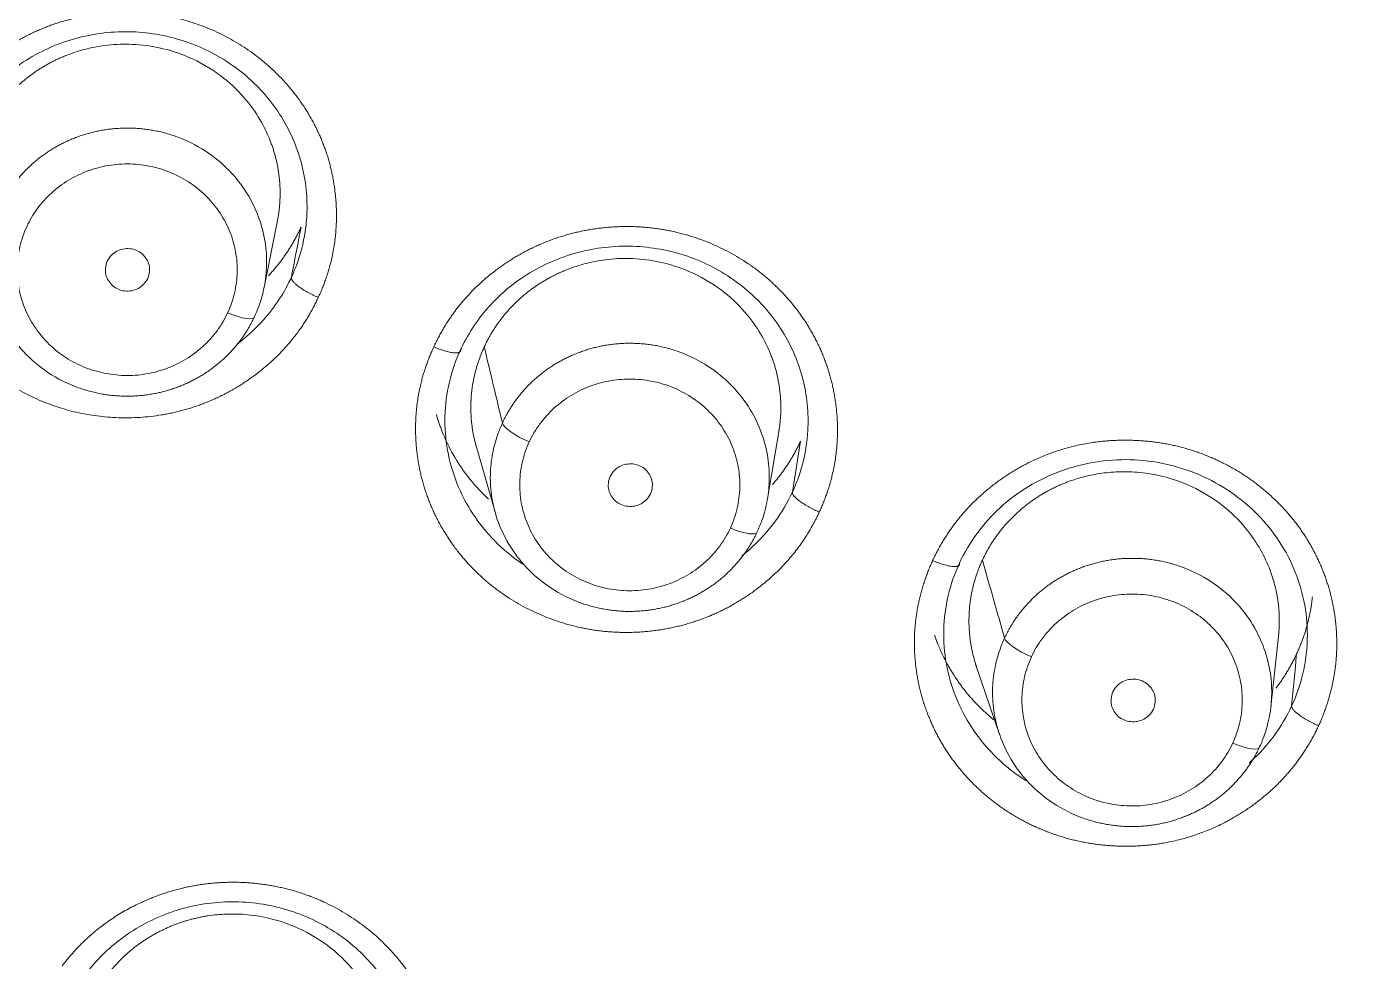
# Model space of a CAD drawing. Extents: x 6534 to 7663, y 0 to 827.
# Drawn here: x 7132.29 to 7145.88, y 513.74 to 523.25 of the extents above; entities that cross this region are included whole.
import ezdxf

# ---------------------------------------------------------------- set-up
doc = ezdxf.new("R2010")
doc.units = 0
doc.header["$LTSCALE"] = 30
doc.header["$MEASUREMENT"] = 0
doc.layers.add('1', color=7, linetype='CONTINUOUS')

msp = doc.modelspace()

# ---------------------------------------------------------------- linework, layer by layer
at = {"layer": '1', "color": 7, "linetype": 'Continuous', "lineweight": 18}
for p, q in [((7134.703, 520.595), (7134.839, 521.276)), ((7139.824, 518.445), (7139.942, 519.147)), ((7136.859, 518.986), (7137.056, 518.3)), ((7144.946, 516.332), (7145.026, 517.079)), ((7141.941, 516.764), (7142.184, 516.05))]:
    msp.add_line(p, q, dxfattribs=at)
for centre, major_axis, ratio, start_param, end_param in [((7103.394, 533.307), (-60.5, 0), 0.961466, 2.420581, 4.712389), ((7103.394, 533.445), (60, 0), 0.961466, 4.72417, 7.853982), ((7103.394, 533.445), (-59.925, 0), 0.961466, 1.570796, 4.712389), ((7134.332, 520.421), (-0.272, 0.126), 0.25113, 1.686644, 3.203626), ((7137.4, 519.108), (0.272, -0.126), 0.251168, 3.337374, 4.828075), ((7139.446, 518.232), (-0.272, 0.126), 0.25112, 1.686729, 3.212328), ((7142.509, 516.921), (0.272, -0.126), 0.25112, 3.355057, 4.827948), ((7144.557, 516.044), (-0.272, 0.126), 0.251071, 1.687075, 3.229745)]:
    msp.add_ellipse(centre, major_axis=major_axis, ratio=ratio, start_param=start_param, end_param=end_param, dxfattribs=at)
at = {"layer": '1', "color": 7, "linetype": 'Continuous', "lineweight": 13}
for centre, major_axis, start_param, end_param in [((7103.394, 533.307), (-59.425, 0), 1.570796, 4.70194), ((7103.394, 533.307), (-57.948, 0), 1.579187, 4.712389), ((7103.394, 533.352), (57.403, 0), 4.721079, 7.853982)]:
    msp.add_ellipse(centre, major_axis=major_axis, ratio=0.961466, start_param=start_param, end_param=end_param, dxfattribs=at)
for points, degree, knots in [([(7131.333, 522.172), (7131.507, 522.548), (7131.968, 522.967), (7132.326, 523.186), (7132.524, 523.259), (7132.921, 523.406), (7133.778, 523.384), (7134.557, 523.05), (7135.145, 522.453), (7135.298, 522.071), (7135.373, 521.883), (7135.408, 521.681), (7135.443, 521.482), (7135.429, 520.871), (7135.254, 520.494)], 2, [0, 0, 0, 0.125, 0.1875, 0.25, 0.25, 0.375, 0.5, 0.625, 0.75, 0.75, 0.8125, 0.8125, 0.875, 1, 1, 1]), ([(7135.254, 520.494), (7135.08, 520.119), (7134.619, 519.699), (7134.261, 519.48), (7134.064, 519.407), (7133.666, 519.26), (7132.809, 519.282), (7132.03, 519.616), (7131.442, 520.213), (7131.29, 520.595), (7131.215, 520.784), (7131.179, 520.985), (7131.144, 521.184), (7131.159, 521.796), (7131.333, 522.172)], 2, [0, 0, 0, 0.125, 0.1875, 0.25, 0.25, 0.375, 0.5, 0.625, 0.75, 0.75, 0.8125, 0.8125, 0.875, 1, 1, 1]), ([(7132.288, 521.214), (7132.318, 521.278), (7132.354, 521.34), (7132.439, 521.455), (7132.487, 521.508), (7132.593, 521.605), (7132.651, 521.649), (7132.775, 521.724), (7132.841, 521.755), (7132.978, 521.806), (7133.048, 521.825), (7133.193, 521.848), (7133.266, 521.854), (7133.413, 521.85), (7133.486, 521.841), (7133.628, 521.81), (7133.698, 521.788), (7133.832, 521.73), (7133.896, 521.695), (7134.016, 521.614), (7134.071, 521.568), (7134.172, 521.466), (7134.217, 521.41), (7134.295, 521.291), (7134.328, 521.228), (7134.381, 521.096), (7134.4, 521.028), (7134.425, 520.889), (7134.431, 520.819), (7134.427, 520.678), (7134.418, 520.608), (7134.385, 520.47), (7134.362, 520.403), (7134.332, 520.339)], 3, [0, 0, 0, 0, 0.0625, 0.0625, 0.125, 0.125, 0.1875, 0.1875, 0.25, 0.25, 0.3125, 0.3125, 0.375, 0.375, 0.4375, 0.4375, 0.5, 0.5, 0.5625, 0.5625, 0.625, 0.625, 0.6875, 0.6875, 0.75, 0.75, 0.8125, 0.8125, 0.875, 0.875, 0.9375, 0.9375, 1, 1, 1, 1]), ([(7134.332, 520.339), (7134.302, 520.274), (7134.266, 520.213), (7134.182, 520.098), (7134.133, 520.044), (7134.027, 519.948), (7133.969, 519.904), (7133.845, 519.829), (7133.779, 519.797), (7133.643, 519.747), (7133.572, 519.728), (7133.427, 519.704), (7133.354, 519.699), (7133.208, 519.703), (7133.135, 519.712), (7132.992, 519.743), (7132.922, 519.765), (7132.788, 519.822), (7132.724, 519.857), (7132.605, 519.938), (7132.549, 519.985), (7132.448, 520.087), (7132.403, 520.143), (7132.325, 520.262), (7132.292, 520.325), (7132.239, 520.457), (7132.22, 520.525), (7132.195, 520.664), (7132.19, 520.734), (7132.194, 520.875), (7132.203, 520.945), (7132.235, 521.082), (7132.258, 521.15), (7132.288, 521.214)], 3, [0, 0, 0, 0, 0.0625, 0.0625, 0.125, 0.125, 0.1875, 0.1875, 0.25, 0.25, 0.3125, 0.3125, 0.375, 0.375, 0.4375, 0.4375, 0.5, 0.5, 0.5625, 0.5625, 0.625, 0.625, 0.6875, 0.6875, 0.75, 0.75, 0.8125, 0.8125, 0.875, 0.875, 0.9375, 0.9375, 1, 1, 1, 1]), ([(7136.429, 519.991), (7136.602, 520.366), (7137.063, 520.785), (7137.421, 521.004), (7137.814, 521.15), (7138.232, 521.22), (7138.443, 521.215), (7138.87, 521.205), (7139.658, 520.867), (7139.953, 520.566), (7140.098, 520.418), (7140.322, 520.074), (7140.471, 519.696), (7140.506, 519.494), (7140.541, 519.294), (7140.525, 518.686), (7140.351, 518.312)], 2, [0, 0, 0, 0.125, 0.1875, 0.25, 0.3125, 0.375, 0.375, 0.5, 0.625, 0.625, 0.6875, 0.75, 0.8125, 0.8125, 0.875, 1, 1, 1]), ([(7135.121, 521.166), (7135.103, 521.048), (7135.062, 520.889), (7134.999, 520.738), (7134.98, 520.698)], 3, [0, 0, 0, 0, 0.732686, 1, 1, 1, 1]), ([(7134.98, 520.698), (7134.977, 520.691), (7134.899, 520.526), (7134.732, 520.279), (7134.515, 520.084), (7134.425, 520.017)], 3, [0, 0, 0, 0, 0.025555, 0.624375, 1, 1, 1, 1]), ([(7140.351, 518.312), (7140.178, 517.937), (7139.717, 517.518), (7139.359, 517.299), (7138.966, 517.153), (7138.548, 517.083), (7138.337, 517.088), (7137.91, 517.098), (7137.122, 517.436), (7136.827, 517.737), (7136.682, 517.885), (7136.458, 518.229), (7136.309, 518.607), (7136.274, 518.81), (7136.239, 519.009), (7136.255, 519.617), (7136.429, 519.991)], 2, [0, 0, 0, 0.125, 0.1875, 0.25, 0.3125, 0.375, 0.375, 0.5, 0.625, 0.625, 0.6875, 0.75, 0.8125, 0.8125, 0.875, 1, 1, 1]), ([(7137.4, 519.026), (7137.43, 519.09), (7137.466, 519.151), (7137.551, 519.266), (7137.599, 519.32), (7137.705, 519.417), (7137.764, 519.46), (7137.888, 519.536), (7137.953, 519.567), (7138.09, 519.618), (7138.161, 519.637), (7138.306, 519.66), (7138.379, 519.666), (7138.526, 519.662), (7138.599, 519.653), (7138.742, 519.622), (7138.811, 519.6), (7138.945, 519.542), (7139.009, 519.507), (7139.129, 519.426), (7139.185, 519.38), (7139.286, 519.277), (7139.331, 519.222), (7139.409, 519.102), (7139.442, 519.039), (7139.494, 518.908), (7139.514, 518.839), (7139.539, 518.7), (7139.544, 518.63), (7139.54, 518.489), (7139.531, 518.419), (7139.499, 518.281), (7139.476, 518.214), (7139.446, 518.15)], 3, [0, 0, 0, 0, 0.0625, 0.0625, 0.125, 0.125, 0.1875, 0.1875, 0.25, 0.25, 0.3125, 0.3125, 0.375, 0.375, 0.4375, 0.4375, 0.5, 0.5, 0.5625, 0.5625, 0.625, 0.625, 0.6875, 0.6875, 0.75, 0.75, 0.8125, 0.8125, 0.875, 0.875, 0.9375, 0.9375, 1, 1, 1, 1]), ([(7139.446, 518.15), (7139.416, 518.085), (7139.38, 518.024), (7139.295, 517.909), (7139.247, 517.855), (7139.141, 517.758), (7139.082, 517.715), (7138.958, 517.64), (7138.893, 517.608), (7138.756, 517.557), (7138.685, 517.539), (7138.54, 517.515), (7138.467, 517.51), (7138.32, 517.513), (7138.247, 517.522), (7138.104, 517.553), (7138.035, 517.576), (7137.901, 517.633), (7137.837, 517.668), (7137.717, 517.749), (7137.661, 517.796), (7137.56, 517.898), (7137.515, 517.954), (7137.437, 518.073), (7137.404, 518.136), (7137.352, 518.268), (7137.332, 518.336), (7137.307, 518.475), (7137.302, 518.545), (7137.306, 518.686), (7137.315, 518.757), (7137.347, 518.894), (7137.37, 518.961), (7137.4, 519.026)], 3, [0, 0, 0, 0, 0.0625, 0.0625, 0.125, 0.125, 0.1875, 0.1875, 0.25, 0.25, 0.3125, 0.3125, 0.375, 0.375, 0.4375, 0.4375, 0.5, 0.5, 0.5625, 0.5625, 0.625, 0.625, 0.6875, 0.6875, 0.75, 0.75, 0.8125, 0.8125, 0.875, 0.875, 0.9375, 0.9375, 1, 1, 1, 1]), ([(7140.222, 519.01), (7140.205, 518.883), (7140.163, 518.715), (7140.096, 518.555), (7140.077, 518.515)], 3, [0, 0, 0, 0, 0.74554, 1, 1, 1, 1]), ([(7141.504, 517.819), (7141.682, 518.198), (7141.983, 518.471), (7142.136, 518.611), (7142.498, 518.833), (7143.089, 519.053), (7143.523, 519.042), (7143.959, 519.031), (7144.351, 518.861), (7144.739, 518.692), (7145.034, 518.391), (7145.326, 518.092), (7145.476, 517.71), (7145.551, 517.521), (7145.62, 517.12), (7145.615, 516.919), (7145.604, 516.523), (7145.431, 516.138)], 2, [0, 0, 0, 0.125, 0.125, 0.1875, 0.25, 0.375, 0.375, 0.5, 0.5, 0.625, 0.625, 0.75, 0.75, 0.8125, 0.875, 0.875, 1, 1, 1]), ([(7137.337, 517.78), (7137.333, 517.783), (7137.328, 517.786), (7137.225, 517.856), (7137.133, 517.933), (7136.967, 518.102), (7136.892, 518.194), (7136.763, 518.391), (7136.709, 518.495), (7136.665, 518.604)], 3, [0, 0, 0, 0, 0.014456, 0.014456, 0.342998, 0.342998, 0.67154, 0.67154, 1, 1, 1, 1]), ([(7140.078, 518.515), (7140.028, 518.409), (7139.968, 518.308), (7139.829, 518.118), (7139.749, 518.03), (7139.63, 517.921), (7139.598, 517.894), (7139.564, 517.867)], 3, [0, 0, 0, 0, 0.423909, 0.423909, 0.847817, 0.847817, 1, 1, 1, 1]), ([(7142.509, 516.839), (7142.539, 516.903), (7142.575, 516.965), (7142.66, 517.08), (7142.708, 517.133), (7142.815, 517.23), (7142.873, 517.274), (7142.997, 517.349), (7143.063, 517.381), (7143.2, 517.431), (7143.271, 517.45), (7143.415, 517.474), (7143.489, 517.479), (7143.636, 517.475), (7143.709, 517.467), (7143.852, 517.435), (7143.922, 517.413), (7144.056, 517.356), (7144.12, 517.321), (7144.24, 517.239), (7144.295, 517.193), (7144.396, 517.091), (7144.442, 517.035), (7144.52, 516.915), (7144.553, 516.852), (7144.606, 516.72), (7144.625, 516.652), (7144.65, 516.513), (7144.655, 516.442), (7144.652, 516.301), (7144.642, 516.231), (7144.61, 516.093), (7144.587, 516.026), (7144.557, 515.962)], 3, [0, 0, 0, 0, 0.0625, 0.0625, 0.125, 0.125, 0.1875, 0.1875, 0.25, 0.25, 0.3125, 0.3125, 0.375, 0.375, 0.4375, 0.4375, 0.5, 0.5, 0.5625, 0.5625, 0.625, 0.625, 0.6875, 0.6875, 0.75, 0.75, 0.8125, 0.8125, 0.875, 0.875, 0.9375, 0.9375, 1, 1, 1, 1]), ([(7144.557, 515.962), (7144.527, 515.897), (7144.491, 515.836), (7144.406, 515.721), (7144.358, 515.667), (7144.251, 515.57), (7144.193, 515.527), (7144.069, 515.451), (7144.003, 515.42), (7143.866, 515.369), (7143.795, 515.35), (7143.651, 515.326), (7143.577, 515.321), (7143.43, 515.325), (7143.357, 515.334), (7143.214, 515.365), (7143.144, 515.387), (7143.01, 515.445), (7142.946, 515.48), (7142.826, 515.561), (7142.771, 515.607), (7142.67, 515.71), (7142.624, 515.766), (7142.546, 515.885), (7142.513, 515.948), (7142.46, 516.08), (7142.441, 516.148), (7142.416, 516.287), (7142.411, 516.358), (7142.414, 516.499), (7142.423, 516.569), (7142.456, 516.707), (7142.479, 516.774), (7142.509, 516.839)], 3, [0, 0, 0, 0, 0.0625, 0.0625, 0.125, 0.125, 0.1875, 0.1875, 0.25, 0.25, 0.3125, 0.3125, 0.375, 0.375, 0.4375, 0.4375, 0.5, 0.5, 0.5625, 0.5625, 0.625, 0.625, 0.6875, 0.6875, 0.75, 0.75, 0.8125, 0.8125, 0.875, 0.875, 0.9375, 0.9375, 1, 1, 1, 1]), ([(7145.307, 516.89), (7145.3, 516.816), (7145.288, 516.743), (7145.244, 516.557), (7145.206, 516.446), (7145.156, 516.34)], 3, [0, 0, 0, 0, 0.38894, 0.38894, 1, 1, 1, 1]), ([(7142.456, 515.578), (7142.437, 515.59), (7142.419, 515.603), (7142.301, 515.682), (7142.209, 515.759), (7142.042, 515.928), (7141.968, 516.021), (7141.838, 516.218), (7141.784, 516.322), (7141.74, 516.431)], 3, [0, 0, 0, 0, 0.058533, 0.058533, 0.372382, 0.372382, 0.68623, 0.68623, 1, 1, 1, 1]), ([(7145.156, 516.34), (7145.107, 516.234), (7145.047, 516.132), (7144.908, 515.942), (7144.828, 515.854), (7144.734, 515.769), (7144.729, 515.763), (7144.723, 515.758)], 3, [0, 0, 0, 0, 0.483968, 0.483968, 0.967937, 0.967937, 1, 1, 1, 1]), ([(7145.431, 516.138), (7145.252, 515.759), (7144.952, 515.485), (7144.798, 515.345), (7144.437, 515.124), (7143.845, 514.903), (7143.411, 514.914), (7142.975, 514.926), (7142.583, 515.096), (7142.194, 515.265), (7141.9, 515.566), (7141.618, 515.855), (7141.468, 516.222)], 2, [0, 0, 0, 0.167606, 0.167606, 0.251409, 0.335212, 0.502818, 0.502818, 0.670424, 0.670424, 0.83803, 0.83803, 1, 1, 1]), ([(7132.649, 513.697), (7132.9, 514.029), (7133.441, 514.347), (7133.838, 514.489), (7134.255, 514.553), (7134.678, 514.538), (7134.884, 514.491), (7135.3, 514.396), (7135.997, 513.908), (7136.22, 513.555), (7136.33, 513.381), (7136.475, 513), (7136.539, 512.6), (7136.53, 512.395), (7136.521, 512.193), (7136.373, 511.601), (7136.123, 511.27)], 2, [0, 0, 0, 0.125, 0.1875, 0.25, 0.3125, 0.375, 0.375, 0.5, 0.625, 0.625, 0.6875, 0.75, 0.8125, 0.8125, 0.875, 1, 1, 1])]:
    msp.add_open_spline(points, degree=degree, knots=knots, dxfattribs=at)
at = {"layer": '1', "color": 7, "linetype": 'Continuous', "lineweight": 18}
for points, degree, knots in [([(7131.607, 522.144), (7131.61, 522.15), (7131.687, 522.315), (7131.895, 522.621), (7132.33, 522.968), (7132.86, 523.176), (7133.432, 523.22), (7133.99, 523.095), (7134.484, 522.814), (7134.866, 522.403), (7135.101, 521.9), (7135.153, 521.472), (7135.13, 521.228), (7135.121, 521.166)], 3, [0, 0, 0, 0, 0.003993, 0.106706, 0.213443, 0.320568, 0.427623, 0.534695, 0.641752, 0.74884, 0.855856, 0.962956, 1, 1, 1, 1]), ([(7131.85, 522.171), (7131.856, 522.182), (7131.866, 522.205), (7131.883, 522.238), (7131.901, 522.271), (7131.92, 522.304), (7131.94, 522.337), (7131.96, 522.368), (7131.982, 522.4), (7132.004, 522.431), (7132.027, 522.462), (7132.051, 522.492), (7132.076, 522.521), (7132.102, 522.55), (7132.128, 522.579), (7132.155, 522.607), (7132.183, 522.634), (7132.212, 522.66), (7132.242, 522.686), (7132.272, 522.712), (7132.303, 522.736), (7132.335, 522.76), (7132.367, 522.783), (7132.4, 522.806), (7132.434, 522.827), (7132.468, 522.848), (7132.503, 522.868), (7132.539, 522.887), (7132.575, 522.905), (7132.612, 522.923), (7132.649, 522.939), (7132.687, 522.955), (7132.77, 522.986), (7132.91, 523.03), (7133.124, 523.067), (7133.372, 523.075), (7133.649, 523.039), (7133.958, 522.941), (7134.254, 522.77), (7134.495, 522.546), (7134.659, 522.32), (7134.736, 522.162), (7134.769, 522.078), (7134.776, 522.058), (7134.784, 522.038), (7134.79, 522.018), (7134.797, 521.998), (7134.803, 521.978), (7134.809, 521.957), (7134.815, 521.937), (7134.82, 521.917), (7134.825, 521.896), (7134.83, 521.876), (7134.835, 521.855), (7134.839, 521.835), (7134.843, 521.814), (7134.846, 521.794), (7134.849, 521.773), (7134.852, 521.753), (7134.855, 521.732), (7134.857, 521.711), (7134.86, 521.691), (7134.861, 521.67), (7134.863, 521.649), (7134.864, 521.629), (7134.865, 521.608), (7134.866, 521.588), (7134.866, 521.567), (7134.866, 521.546), (7134.866, 521.526), (7134.865, 521.505), (7134.864, 521.485), (7134.863, 521.464), (7134.862, 521.444), (7134.86, 521.424), (7134.858, 521.403), (7134.856, 521.383), (7134.853, 521.363), (7134.85, 521.343), (7134.847, 521.322), (7134.844, 521.302), (7134.841, 521.285), (7134.839, 521.274), (7134.838, 521.27)], 3, [0, 0, 0, 0, 0.008428, 0.016875, 0.025341, 0.033825, 0.042327, 0.050849, 0.059388, 0.067947, 0.076524, 0.085119, 0.093733, 0.102366, 0.111017, 0.119686, 0.128375, 0.137081, 0.145807, 0.154551, 0.163313, 0.172094, 0.180893, 0.189711, 0.198548, 0.207403, 0.216277, 0.225169, 0.234079, 0.243008, 0.251956, 0.260922, 0.269907, 0.310209, 0.357329, 0.411261, 0.471997, 0.53953, 0.622794, 0.695465, 0.757529, 0.808974, 0.813779, 0.818578, 0.823371, 0.82816, 0.832943, 0.83772, 0.842493, 0.84726, 0.852022, 0.856779, 0.86153, 0.866276, 0.871016, 0.875752, 0.880482, 0.885207, 0.889926, 0.894641, 0.899349, 0.904053, 0.908751, 0.913445, 0.918132, 0.922815, 0.927492, 0.932164, 0.936831, 0.941492, 0.946148, 0.950799, 0.955444, 0.960084, 0.964719, 0.969349, 0.973973, 0.978592, 0.983206, 0.987815, 0.992418, 0.997016, 1, 1, 1, 1]), ([(7134.606, 520.3), (7134.608, 520.305), (7134.613, 520.315), (7134.62, 520.33), (7134.626, 520.346), (7134.633, 520.363), (7134.662, 520.437), (7134.705, 520.578), (7134.734, 520.798), (7134.724, 521.035), (7134.665, 521.284), (7134.552, 521.533), (7134.377, 521.769), (7134.141, 521.974), (7133.932, 522.085), (7133.791, 522.137), (7133.735, 522.155), (7133.679, 522.171), (7133.623, 522.184), (7133.567, 522.195), (7133.511, 522.204), (7133.455, 522.21), (7133.399, 522.215), (7133.344, 522.217), (7133.289, 522.217), (7133.235, 522.215), (7133.182, 522.212), (7133.129, 522.206), (7133.077, 522.199), (7133.026, 522.189), (7132.976, 522.179), (7132.926, 522.166), (7132.878, 522.152), (7132.831, 522.137), (7132.785, 522.12), (7132.74, 522.102), (7132.696, 522.082), (7132.653, 522.062), (7132.612, 522.04), (7132.571, 522.017), (7132.532, 521.994), (7132.495, 521.969), (7132.458, 521.943), (7132.423, 521.917), (7132.389, 521.89), (7132.357, 521.863), (7132.325, 521.834), (7132.295, 521.806), (7132.266, 521.776), (7132.239, 521.747), (7132.213, 521.717), (7132.188, 521.686), (7132.164, 521.656), (7132.141, 521.625), (7132.12, 521.594), (7132.099, 521.563), (7132.08, 521.532), (7132.062, 521.501), (7132.045, 521.47), (7132.029, 521.439), (7132.02, 521.418), (7132.015, 521.408)], 3, [0, 0, 0, 0, 0.003868, 0.007805, 0.01181, 0.015885, 0.020029, 0.067464, 0.118837, 0.174144, 0.233385, 0.296555, 0.363653, 0.434676, 0.50962, 0.522978, 0.536217, 0.549335, 0.562333, 0.575212, 0.58797, 0.600609, 0.613128, 0.625526, 0.637805, 0.649964, 0.662003, 0.673923, 0.685722, 0.697401, 0.708961, 0.7204, 0.73172, 0.74292, 0.754, 0.76496, 0.7758, 0.78652, 0.797121, 0.807601, 0.817962, 0.828202, 0.838323, 0.848324, 0.858205, 0.867966, 0.877608, 0.887129, 0.896531, 0.905812, 0.914974, 0.924016, 0.932938, 0.941741, 0.950423, 0.958985, 0.967428, 0.975751, 0.983954, 0.992037, 1, 1, 1, 1]), ([(7132.015, 521.408), (7132.012, 521.402), (7132.007, 521.391), (7132, 521.375), (7131.993, 521.359), (7131.987, 521.343), (7131.96, 521.275), (7131.92, 521.144), (7131.889, 520.938), (7131.893, 520.708), (7131.943, 520.46), (7132.05, 520.206), (7132.223, 519.96), (7132.466, 519.742), (7132.683, 519.624), (7132.83, 519.57), (7132.886, 519.552), (7132.942, 519.537), (7132.998, 519.523), (7133.054, 519.512), (7133.111, 519.503), (7133.166, 519.497), (7133.222, 519.493), (7133.277, 519.49), (7133.332, 519.49), (7133.386, 519.492), (7133.44, 519.496), (7133.493, 519.501), (7133.545, 519.509), (7133.596, 519.518), (7133.646, 519.529), (7133.695, 519.541), (7133.744, 519.555), (7133.791, 519.571), (7133.837, 519.588), (7133.882, 519.606), (7133.926, 519.625), (7133.968, 519.646), (7134.01, 519.668), (7134.05, 519.69), (7134.089, 519.714), (7134.127, 519.739), (7134.163, 519.764), (7134.198, 519.791), (7134.232, 519.818), (7134.265, 519.845), (7134.296, 519.874), (7134.326, 519.902), (7134.355, 519.931), (7134.382, 519.961), (7134.408, 519.991), (7134.433, 520.021), (7134.457, 520.052), (7134.48, 520.083), (7134.501, 520.113), (7134.521, 520.144), (7134.541, 520.176), (7134.558, 520.207), (7134.575, 520.238), (7134.591, 520.269), (7134.601, 520.289), (7134.606, 520.3)], 3, [0, 0, 0, 0, 0.004262, 0.008395, 0.012399, 0.016275, 0.020023, 0.063396, 0.111868, 0.165437, 0.224099, 0.287852, 0.356691, 0.430612, 0.509612, 0.522991, 0.53625, 0.549388, 0.562405, 0.575301, 0.588077, 0.600731, 0.613265, 0.625678, 0.63797, 0.650141, 0.662192, 0.674122, 0.68593, 0.697618, 0.709186, 0.720632, 0.731957, 0.743162, 0.754246, 0.765209, 0.776051, 0.786772, 0.797372, 0.807852, 0.81821, 0.828448, 0.838565, 0.848561, 0.858436, 0.868191, 0.877824, 0.887337, 0.896728, 0.905999, 0.915149, 0.924178, 0.933086, 0.941874, 0.95054, 0.959086, 0.96751, 0.975814, 0.983997, 0.992059, 1, 1, 1, 1]), ([(7134.746, 520.715), (7134.751, 520.719), (7134.76, 520.73), (7134.775, 520.746), (7134.79, 520.763), (7134.805, 520.78), (7134.819, 520.798), (7134.834, 520.815), (7134.848, 520.833), (7134.862, 520.85), (7134.875, 520.868), (7134.889, 520.886), (7134.902, 520.904), (7134.915, 520.923), (7134.927, 520.941), (7134.94, 520.959), (7134.952, 520.978), (7134.964, 520.997), (7134.975, 521.015), (7134.987, 521.034), (7134.998, 521.053), (7135.009, 521.072), (7135.02, 521.092), (7135.03, 521.111), (7135.041, 521.13), (7135.051, 521.15), (7135.06, 521.169), (7135.07, 521.189), (7135.076, 521.202), (7135.079, 521.209)], 3, [0, 0, 0, 0, 0.033262, 0.071059, 0.108808, 0.146506, 0.184156, 0.221756, 0.259308, 0.29681, 0.334262, 0.371666, 0.40902, 0.446325, 0.483581, 0.520788, 0.557945, 0.595054, 0.632113, 0.669123, 0.706084, 0.742995, 0.779858, 0.816671, 0.853435, 0.89015, 0.926816, 0.963432, 1, 1, 1, 1]), ([(7136.702, 519.963), (7136.705, 519.969), (7136.782, 520.133), (7136.989, 520.44), (7137.423, 520.787), (7137.954, 520.995), (7138.526, 521.039), (7139.086, 520.915), (7139.58, 520.634), (7139.963, 520.222), (7140.198, 519.719), (7140.25, 519.299), (7140.229, 519.064), (7140.222, 519.01)], 3, [0, 0, 0, 0, 0.003753, 0.106849, 0.21416, 0.321895, 0.429563, 0.537253, 0.644928, 0.75263, 0.86025, 0.967946, 1, 1, 1, 1]), ([(7136.942, 519.991), (7136.948, 520.003), (7136.958, 520.025), (7136.975, 520.059), (7136.993, 520.092), (7137.012, 520.125), (7137.032, 520.157), (7137.052, 520.189), (7137.074, 520.22), (7137.096, 520.251), (7137.119, 520.282), (7137.143, 520.312), (7137.168, 520.342), (7137.194, 520.371), (7137.22, 520.399), (7137.247, 520.427), (7137.275, 520.454), (7137.304, 520.481), (7137.334, 520.507), (7137.364, 520.532), (7137.395, 520.557), (7137.427, 520.581), (7137.459, 520.604), (7137.492, 520.626), (7137.526, 520.648), (7137.561, 520.668), (7137.596, 520.688), (7137.631, 520.708), (7137.667, 520.726), (7137.704, 520.743), (7137.741, 520.76), (7137.779, 520.775), (7137.862, 520.807), (7138.003, 520.85), (7138.216, 520.888), (7138.464, 520.896), (7138.742, 520.86), (7139.051, 520.761), (7139.347, 520.59), (7139.589, 520.366), (7139.752, 520.14), (7139.83, 519.982), (7139.863, 519.898), (7139.87, 519.878), (7139.877, 519.858), (7139.884, 519.838), (7139.891, 519.818), (7139.897, 519.798), (7139.903, 519.777), (7139.909, 519.757), (7139.914, 519.737), (7139.919, 519.716), (7139.924, 519.696), (7139.928, 519.675), (7139.932, 519.655), (7139.936, 519.634), (7139.94, 519.614), (7139.943, 519.593), (7139.946, 519.572), (7139.949, 519.552), (7139.951, 519.531), (7139.953, 519.511), (7139.955, 519.49), (7139.956, 519.469), (7139.958, 519.449), (7139.959, 519.428), (7139.959, 519.407), (7139.96, 519.387), (7139.96, 519.366), (7139.959, 519.346), (7139.959, 519.325), (7139.958, 519.305), (7139.957, 519.284), (7139.955, 519.264), (7139.954, 519.243), (7139.952, 519.223), (7139.949, 519.203), (7139.947, 519.182), (7139.944, 519.162), (7139.942, 519.146), (7139.94, 519.137), (7139.94, 519.134)], 3, [0, 0, 0, 0, 0.008516, 0.01705, 0.025604, 0.034176, 0.042766, 0.051376, 0.060004, 0.068652, 0.077318, 0.086002, 0.094706, 0.103428, 0.112169, 0.120928, 0.129707, 0.138504, 0.14732, 0.156154, 0.165007, 0.173879, 0.18277, 0.191679, 0.200607, 0.209554, 0.218519, 0.227504, 0.236506, 0.245528, 0.254568, 0.263627, 0.272704, 0.313426, 0.361042, 0.415543, 0.476921, 0.545164, 0.629299, 0.702728, 0.765442, 0.817433, 0.822288, 0.827136, 0.83198, 0.836818, 0.841651, 0.846478, 0.8513, 0.856117, 0.860928, 0.865734, 0.870535, 0.87533, 0.88012, 0.884904, 0.889683, 0.894457, 0.899225, 0.903988, 0.908746, 0.913498, 0.918245, 0.922986, 0.927723, 0.932453, 0.937179, 0.941899, 0.946614, 0.951323, 0.956027, 0.960726, 0.965419, 0.970107, 0.97479, 0.979467, 0.984139, 0.988806, 0.993467, 0.998123, 1, 1, 1, 1]), ([(7136.665, 518.604), (7136.665, 518.604), (7136.665, 518.604), (7136.622, 518.712), (7136.59, 518.825), (7136.549, 519.054), (7136.54, 519.171), (7136.546, 519.403), (7136.561, 519.519), (7136.615, 519.746), (7136.653, 519.857), (7136.702, 519.963)], 3, [0, 0, 0, 0, 0.000063, 0.000063, 0.250047, 0.250047, 0.500031, 0.500031, 0.750016, 0.750016, 1, 1, 1, 1]), ([(7136.863, 518.969), (7136.863, 518.97), (7136.861, 518.978), (7136.857, 518.992), (7136.852, 519.013), (7136.846, 519.033), (7136.842, 519.053), (7136.837, 519.074), (7136.833, 519.094), (7136.829, 519.115), (7136.826, 519.136), (7136.822, 519.156), (7136.819, 519.177), (7136.817, 519.197), (7136.814, 519.218), (7136.812, 519.239), (7136.81, 519.259), (7136.809, 519.28), (7136.808, 519.301), (7136.807, 519.321), (7136.806, 519.342), (7136.806, 519.363), (7136.806, 519.383), (7136.806, 519.404), (7136.807, 519.424), (7136.808, 519.445), (7136.809, 519.465), (7136.81, 519.486), (7136.812, 519.506), (7136.814, 519.526), (7136.816, 519.547), (7136.819, 519.567), (7136.821, 519.587), (7136.824, 519.607), (7136.828, 519.627), (7136.832, 519.647), (7136.835, 519.667), (7136.84, 519.687), (7136.844, 519.707), (7136.849, 519.726), (7136.854, 519.746), (7136.859, 519.765), (7136.865, 519.785), (7136.87, 519.804), (7136.876, 519.823), (7136.883, 519.842), (7136.889, 519.861), (7136.896, 519.88), (7136.903, 519.899), (7136.91, 519.918), (7136.918, 519.936), (7136.926, 519.955), (7136.934, 519.973), (7136.939, 519.985), (7136.942, 519.991)], 3, [0, 0, 0, 0, 0.00298, 0.023088, 0.043175, 0.063239, 0.08328, 0.103299, 0.123296, 0.143271, 0.163223, 0.183153, 0.203061, 0.222946, 0.242809, 0.26265, 0.282468, 0.302264, 0.322037, 0.341788, 0.361517, 0.381224, 0.400908, 0.420569, 0.440208, 0.459825, 0.47942, 0.498992, 0.518542, 0.538069, 0.557574, 0.577057, 0.596517, 0.615954, 0.63537, 0.654763, 0.674133, 0.693481, 0.712807, 0.73211, 0.751391, 0.770649, 0.789885, 0.809099, 0.82829, 0.847459, 0.866605, 0.885729, 0.90483, 0.923909, 0.942965, 0.961999, 0.981011, 1, 1, 1, 1]), ([(7139.72, 518.111), (7139.722, 518.117), (7139.727, 518.127), (7139.734, 518.142), (7139.74, 518.158), (7139.747, 518.174), (7139.776, 518.247), (7139.818, 518.386), (7139.847, 518.602), (7139.839, 518.838), (7139.782, 519.086), (7139.67, 519.337), (7139.496, 519.575), (7139.258, 519.784), (7139.047, 519.896), (7138.904, 519.949), (7138.848, 519.967), (7138.792, 519.982), (7138.736, 519.996), (7138.68, 520.007), (7138.624, 520.015), (7138.568, 520.022), (7138.512, 520.026), (7138.457, 520.028), (7138.402, 520.029), (7138.348, 520.027), (7138.295, 520.023), (7138.242, 520.017), (7138.19, 520.01), (7138.139, 520.001), (7138.089, 519.99), (7138.039, 519.978), (7137.991, 519.964), (7137.944, 519.948), (7137.898, 519.931), (7137.853, 519.913), (7137.809, 519.894), (7137.766, 519.873), (7137.725, 519.851), (7137.684, 519.829), (7137.645, 519.805), (7137.608, 519.78), (7137.571, 519.755), (7137.536, 519.728), (7137.502, 519.701), (7137.469, 519.674), (7137.438, 519.645), (7137.408, 519.617), (7137.379, 519.587), (7137.352, 519.558), (7137.325, 519.528), (7137.3, 519.497), (7137.276, 519.467), (7137.254, 519.436), (7137.232, 519.405), (7137.212, 519.374), (7137.193, 519.343), (7137.175, 519.312), (7137.158, 519.281), (7137.142, 519.25), (7137.132, 519.229), (7137.127, 519.218)], 3, [0, 0, 0, 0, 0.00393, 0.007893, 0.011888, 0.015916, 0.019977, 0.066373, 0.117006, 0.171871, 0.230967, 0.29429, 0.361837, 0.433604, 0.509587, 0.522943, 0.53618, 0.549297, 0.562294, 0.575172, 0.587929, 0.600567, 0.613085, 0.625483, 0.637761, 0.649919, 0.661958, 0.673877, 0.685676, 0.697355, 0.708914, 0.720353, 0.731673, 0.742873, 0.753953, 0.764913, 0.775754, 0.786475, 0.797076, 0.807557, 0.817918, 0.82816, 0.838282, 0.848284, 0.858166, 0.867929, 0.877572, 0.887095, 0.896498, 0.905782, 0.914946, 0.92399, 0.932915, 0.941719, 0.950404, 0.95897, 0.967415, 0.975741, 0.983947, 0.992033, 1, 1, 1, 1]), ([(7136.455, 519.303), (7136.456, 519.301), (7136.461, 519.284), (7136.47, 519.254), (7136.484, 519.212), (7136.499, 519.17), (7136.536, 519.073), (7136.612, 518.912), (7136.754, 518.69), (7136.89, 518.535), (7136.975, 518.453), (7136.987, 518.442)], 3, [0, 0, 0, 0, 0.007342, 0.050736, 0.094222, 0.137802, 0.181474, 0.401522, 0.658806, 0.953282, 1, 1, 1, 1]), ([(7137.127, 519.218), (7137.125, 519.213), (7137.12, 519.202), (7137.113, 519.186), (7137.106, 519.17), (7137.1, 519.155), (7137.072, 519.085), (7137.031, 518.951), (7137, 518.742), (7137.006, 518.509), (7137.058, 518.261), (7137.168, 518.008), (7137.341, 517.765), (7137.582, 517.55), (7137.798, 517.434), (7137.943, 517.381), (7137.999, 517.363), (7138.055, 517.347), (7138.111, 517.334), (7138.167, 517.323), (7138.224, 517.314), (7138.28, 517.308), (7138.335, 517.303), (7138.39, 517.301), (7138.445, 517.301), (7138.499, 517.303), (7138.553, 517.307), (7138.606, 517.312), (7138.658, 517.32), (7138.709, 517.329), (7138.759, 517.34), (7138.809, 517.352), (7138.857, 517.367), (7138.904, 517.382), (7138.95, 517.399), (7138.995, 517.417), (7139.039, 517.437), (7139.082, 517.457), (7139.123, 517.479), (7139.164, 517.502), (7139.203, 517.526), (7139.24, 517.55), (7139.277, 517.576), (7139.312, 517.602), (7139.346, 517.629), (7139.378, 517.657), (7139.41, 517.685), (7139.44, 517.714), (7139.468, 517.743), (7139.496, 517.773), (7139.522, 517.803), (7139.547, 517.833), (7139.571, 517.864), (7139.593, 517.894), (7139.615, 517.925), (7139.635, 517.956), (7139.654, 517.987), (7139.672, 518.018), (7139.689, 518.049), (7139.705, 518.08), (7139.715, 518.101), (7139.72, 518.111)], 3, [0, 0, 0, 0, 0.004119, 0.008174, 0.012167, 0.016097, 0.019963, 0.064396, 0.113626, 0.167651, 0.226467, 0.290074, 0.358468, 0.431645, 0.509603, 0.522987, 0.536251, 0.549393, 0.562415, 0.575315, 0.588095, 0.600753, 0.613291, 0.625707, 0.638002, 0.650177, 0.66223, 0.674162, 0.685973, 0.697664, 0.709233, 0.720681, 0.732008, 0.743214, 0.754299, 0.765262, 0.776105, 0.786827, 0.797427, 0.807907, 0.818265, 0.828503, 0.838619, 0.848614, 0.858488, 0.868241, 0.877873, 0.887383, 0.896773, 0.906041, 0.915189, 0.924215, 0.93312, 0.941904, 0.950567, 0.959108, 0.967529, 0.975828, 0.984007, 0.992064, 1, 1, 1, 1]), ([(7139.874, 518.59), (7139.878, 518.594), (7139.887, 518.605), (7139.9, 518.621), (7139.914, 518.638), (7139.929, 518.656), (7139.942, 518.674), (7139.956, 518.691), (7139.969, 518.709), (7139.983, 518.728), (7139.995, 518.746), (7140.008, 518.764), (7140.021, 518.783), (7140.033, 518.801), (7140.045, 518.82), (7140.057, 518.839), (7140.068, 518.858), (7140.079, 518.877), (7140.09, 518.896), (7140.101, 518.915), (7140.111, 518.934), (7140.122, 518.954), (7140.132, 518.973), (7140.142, 518.993), (7140.151, 519.013), (7140.157, 519.026), (7140.16, 519.032)], 3, [0, 0, 0, 0, 0.034013, 0.076605, 0.119144, 0.161628, 0.204058, 0.246435, 0.288757, 0.331026, 0.373241, 0.415402, 0.457508, 0.499562, 0.541561, 0.583506, 0.625398, 0.667235, 0.709019, 0.750749, 0.792425, 0.834048, 0.875617, 0.917131, 0.958593, 1, 1, 1, 1]), ([(7141.777, 517.792), (7141.826, 517.899), (7141.886, 518), (7142.026, 518.19), (7142.105, 518.279), (7142.281, 518.439), (7142.377, 518.51), (7142.582, 518.634), (7142.691, 518.686), (7142.917, 518.769), (7143.034, 518.8), (7143.273, 518.839), (7143.394, 518.847), (7143.636, 518.841), (7143.757, 518.826), (7143.993, 518.774), (7144.108, 518.737), (7144.329, 518.642), (7144.435, 518.584), (7144.633, 518.449), (7144.725, 518.373), (7144.891, 518.204), (7144.966, 518.111), (7145.095, 517.914), (7145.15, 517.809), (7145.236, 517.592), (7145.269, 517.479), (7145.31, 517.25), (7145.319, 517.133), (7145.314, 516.974), (7145.312, 516.932), (7145.307, 516.89)], 3, [0, 0, 0, 0, 0.069621, 0.069621, 0.139242, 0.139242, 0.208863, 0.208863, 0.278484, 0.278484, 0.348105, 0.348105, 0.417725, 0.417725, 0.487346, 0.487346, 0.556967, 0.556967, 0.626588, 0.626588, 0.696209, 0.696209, 0.76583, 0.76583, 0.835451, 0.835451, 0.905072, 0.905072, 0.974693, 0.974693, 1, 1, 1, 1]), ([(7142.01, 517.822), (7142.015, 517.833), (7142.026, 517.856), (7142.043, 517.889), (7142.061, 517.923), (7142.08, 517.955), (7142.099, 517.988), (7142.12, 518.02), (7142.142, 518.051), (7142.164, 518.082), (7142.187, 518.113), (7142.211, 518.143), (7142.236, 518.173), (7142.262, 518.202), (7142.288, 518.23), (7142.315, 518.258), (7142.343, 518.285), (7142.372, 518.312), (7142.402, 518.338), (7142.432, 518.363), (7142.463, 518.388), (7142.495, 518.412), (7142.527, 518.435), (7142.561, 518.457), (7142.594, 518.479), (7142.629, 518.5), (7142.664, 518.52), (7142.699, 518.539), (7142.736, 518.557), (7142.772, 518.575), (7142.81, 518.591), (7142.848, 518.607), (7142.92, 518.635), (7143.037, 518.671), (7143.207, 518.707), (7143.402, 518.725), (7143.62, 518.719), (7143.857, 518.678), (7144.136, 518.584), (7144.418, 518.421), (7144.66, 518.197), (7144.823, 517.97), (7144.901, 517.812), (7144.934, 517.728), (7144.942, 517.708), (7144.949, 517.688), (7144.956, 517.668), (7144.962, 517.648), (7144.968, 517.627), (7144.974, 517.607), (7144.98, 517.587), (7144.985, 517.566), (7144.991, 517.546), (7144.995, 517.526), (7145, 517.505), (7145.004, 517.485), (7145.008, 517.464), (7145.011, 517.443), (7145.015, 517.423), (7145.018, 517.402), (7145.02, 517.381), (7145.023, 517.361), (7145.025, 517.34), (7145.027, 517.319), (7145.028, 517.299), (7145.029, 517.278), (7145.03, 517.258), (7145.031, 517.237), (7145.031, 517.216), (7145.031, 517.196), (7145.031, 517.175), (7145.03, 517.155), (7145.03, 517.134), (7145.028, 517.114), (7145.027, 517.093), (7145.025, 517.073), (7145.024, 517.058), (7145.023, 517.05), (7145.023, 517.05)], 3, [0, 0, 0, 0, 0.008684, 0.017388, 0.026111, 0.034853, 0.043614, 0.052394, 0.061194, 0.070013, 0.078851, 0.087708, 0.096584, 0.105479, 0.114394, 0.123327, 0.13228, 0.141252, 0.150243, 0.159253, 0.168282, 0.177331, 0.186398, 0.195485, 0.20459, 0.213715, 0.222859, 0.232021, 0.241203, 0.250404, 0.259624, 0.268863, 0.278121, 0.312261, 0.351295, 0.395219, 0.444027, 0.49771, 0.556263, 0.642102, 0.71702, 0.781016, 0.834088, 0.839039, 0.843984, 0.848925, 0.853859, 0.858788, 0.863711, 0.868629, 0.873542, 0.878449, 0.88335, 0.888246, 0.893136, 0.898021, 0.9029, 0.907774, 0.912642, 0.917505, 0.922362, 0.927214, 0.93206, 0.936901, 0.941736, 0.946566, 0.95139, 0.956209, 0.961023, 0.96583, 0.970633, 0.97543, 0.980221, 0.985007, 0.989788, 0.994563, 0.999332, 1, 1, 1, 1]), ([(7141.468, 516.222), (7141.463, 516.234), (7141.383, 516.436), (7141.314, 516.836), (7141.319, 517.038), (7141.33, 517.434), (7141.504, 517.819)], 2, [0, 0, 0, 0.016535, 0.262401, 0.508267, 0.508267, 1, 1, 1]), ([(7141.74, 516.431), (7141.74, 516.431), (7141.74, 516.431), (7141.697, 516.54), (7141.664, 516.653), (7141.623, 516.882), (7141.614, 516.999), (7141.621, 517.232), (7141.636, 517.348), (7141.689, 517.575), (7141.727, 517.686), (7141.777, 517.792)], 3, [0, 0, 0, 0, 0.000062, 0.000062, 0.250047, 0.250047, 0.500031, 0.500031, 0.750016, 0.750016, 1, 1, 1, 1]), ([(7141.952, 516.732), (7141.951, 516.735), (7141.948, 516.745), (7141.943, 516.761), (7141.936, 516.781), (7141.93, 516.802), (7141.925, 516.822), (7141.919, 516.842), (7141.914, 516.863), (7141.909, 516.883), (7141.905, 516.904), (7141.901, 516.924), (7141.897, 516.945), (7141.893, 516.966), (7141.89, 516.986), (7141.887, 517.007), (7141.884, 517.027), (7141.882, 517.048), (7141.88, 517.069), (7141.878, 517.089), (7141.877, 517.11), (7141.875, 517.131), (7141.874, 517.151), (7141.874, 517.172), (7141.873, 517.193), (7141.873, 517.213), (7141.874, 517.234), (7141.874, 517.254), (7141.875, 517.275), (7141.876, 517.295), (7141.878, 517.316), (7141.879, 517.336), (7141.881, 517.357), (7141.884, 517.377), (7141.886, 517.397), (7141.889, 517.417), (7141.892, 517.438), (7141.895, 517.458), (7141.899, 517.478), (7141.903, 517.497), (7141.907, 517.517), (7141.912, 517.537), (7141.916, 517.557), (7141.921, 517.576), (7141.927, 517.596), (7141.932, 517.615), (7141.938, 517.635), (7141.944, 517.654), (7141.95, 517.673), (7141.957, 517.692), (7141.964, 517.711), (7141.971, 517.73), (7141.978, 517.748), (7141.986, 517.767), (7141.993, 517.785), (7142.001, 517.804), (7142.007, 517.816), (7142.01, 517.822)], 3, [0, 0, 0, 0, 0.008576, 0.027492, 0.046387, 0.06526, 0.084113, 0.102945, 0.121756, 0.140546, 0.159315, 0.178064, 0.196791, 0.215497, 0.234183, 0.252847, 0.271491, 0.290113, 0.308715, 0.327295, 0.345855, 0.364394, 0.382911, 0.401408, 0.419884, 0.438338, 0.456772, 0.475185, 0.493577, 0.511947, 0.530297, 0.548626, 0.566933, 0.58522, 0.603485, 0.62173, 0.639953, 0.658156, 0.676337, 0.694498, 0.712637, 0.730755, 0.748852, 0.766928, 0.784984, 0.803018, 0.82103, 0.839022, 0.856993, 0.874943, 0.892871, 0.910779, 0.928665, 0.946531, 0.964375, 0.982198, 1, 1, 1, 1]), ([(7144.831, 515.925), (7144.833, 515.93), (7144.838, 515.94), (7144.845, 515.956), (7144.852, 515.971), (7144.858, 515.987), (7144.886, 516.059), (7144.928, 516.197), (7144.958, 516.411), (7144.951, 516.646), (7144.895, 516.895), (7144.784, 517.146), (7144.61, 517.386), (7144.371, 517.596), (7144.158, 517.709), (7144.015, 517.762), (7143.959, 517.78), (7143.903, 517.795), (7143.847, 517.809), (7143.791, 517.82), (7143.735, 517.828), (7143.679, 517.835), (7143.623, 517.839), (7143.568, 517.841), (7143.513, 517.841), (7143.459, 517.84), (7143.405, 517.836), (7143.353, 517.83), (7143.301, 517.823), (7143.249, 517.814), (7143.199, 517.803), (7143.15, 517.79), (7143.101, 517.776), (7143.054, 517.761), (7143.008, 517.744), (7142.963, 517.726), (7142.919, 517.706), (7142.876, 517.685), (7142.835, 517.664), (7142.794, 517.641), (7142.755, 517.617), (7142.717, 517.592), (7142.681, 517.567), (7142.646, 517.541), (7142.612, 517.514), (7142.579, 517.486), (7142.548, 517.458), (7142.517, 517.429), (7142.489, 517.399), (7142.461, 517.37), (7142.435, 517.34), (7142.41, 517.309), (7142.386, 517.279), (7142.363, 517.248), (7142.341, 517.217), (7142.321, 517.186), (7142.302, 517.155), (7142.284, 517.123), (7142.267, 517.092), (7142.251, 517.061), (7142.241, 517.04), (7142.236, 517.03)], 3, [0, 0, 0, 0, 0.003927, 0.007866, 0.011819, 0.015784, 0.019761, 0.065642, 0.11591, 0.170563, 0.229597, 0.293009, 0.360795, 0.432949, 0.509466, 0.522824, 0.536063, 0.549181, 0.56218, 0.575059, 0.587818, 0.600458, 0.612977, 0.625377, 0.637656, 0.649816, 0.661857, 0.673777, 0.685578, 0.697258, 0.70882, 0.720261, 0.731582, 0.742784, 0.753866, 0.764829, 0.775671, 0.786394, 0.796998, 0.807481, 0.817845, 0.828089, 0.838214, 0.848218, 0.858104, 0.867869, 0.877515, 0.887041, 0.896448, 0.905735, 0.914902, 0.92395, 0.932879, 0.941687, 0.950376, 0.958946, 0.967396, 0.975726, 0.983937, 0.992028, 1, 1, 1, 1]), ([(7145.207, 516.869), (7145.213, 516.882), (7145.224, 516.907), (7145.24, 516.945), (7145.256, 516.983), (7145.27, 517.022), (7145.284, 517.061), (7145.296, 517.101), (7145.308, 517.141), (7145.319, 517.181), (7145.329, 517.222), (7145.338, 517.263), (7145.347, 517.304), (7145.354, 517.345), (7145.36, 517.387), (7145.365, 517.421), (7145.367, 517.442), (7145.368, 517.448)], 3, [0, 0, 0, 0, 0.06806, 0.136284, 0.204672, 0.273225, 0.341942, 0.410824, 0.479871, 0.549083, 0.61846, 0.688003, 0.757711, 0.827584, 0.897623, 0.967829, 1, 1, 1, 1]), ([(7141.524, 517.061), (7141.524, 517.059), (7141.53, 517.043), (7141.54, 517.013), (7141.565, 516.948), (7141.605, 516.857), (7141.666, 516.74), (7141.742, 516.617), (7141.834, 516.49), (7141.945, 516.363), (7142.046, 516.266), (7142.11, 516.212), (7142.128, 516.197)], 3, [0, 0, 0, 0, 0.006312, 0.048235, 0.090249, 0.203431, 0.327732, 0.463144, 0.60966, 0.767272, 0.935969, 1, 1, 1, 1]), ([(7142.236, 517.03), (7142.234, 517.025), (7142.229, 517.014), (7142.222, 516.998), (7142.215, 516.983), (7142.209, 516.967), (7142.181, 516.897), (7142.14, 516.761), (7142.109, 516.55), (7142.116, 516.317), (7142.169, 516.068), (7142.279, 515.816), (7142.453, 515.574), (7142.693, 515.361), (7142.908, 515.246), (7143.052, 515.193), (7143.108, 515.175), (7143.164, 515.159), (7143.221, 515.146), (7143.277, 515.135), (7143.333, 515.126), (7143.39, 515.12), (7143.445, 515.115), (7143.501, 515.113), (7143.555, 515.113), (7143.61, 515.115), (7143.663, 515.119), (7143.716, 515.125), (7143.768, 515.132), (7143.82, 515.141), (7143.87, 515.152), (7143.919, 515.165), (7143.968, 515.179), (7144.015, 515.195), (7144.061, 515.212), (7144.106, 515.23), (7144.15, 515.249), (7144.193, 515.27), (7144.234, 515.292), (7144.275, 515.315), (7144.314, 515.339), (7144.351, 515.363), (7144.388, 515.389), (7144.423, 515.415), (7144.457, 515.442), (7144.489, 515.47), (7144.521, 515.498), (7144.551, 515.527), (7144.58, 515.556), (7144.607, 515.586), (7144.633, 515.616), (7144.658, 515.646), (7144.682, 515.677), (7144.705, 515.708), (7144.726, 515.738), (7144.746, 515.769), (7144.766, 515.801), (7144.784, 515.832), (7144.8, 515.863), (7144.816, 515.894), (7144.826, 515.914), (7144.831, 515.925)], 3, [0, 0, 0, 0, 0.004015, 0.007996, 0.011942, 0.015855, 0.019734, 0.064711, 0.114332, 0.168596, 0.227502, 0.291048, 0.359233, 0.432055, 0.509512, 0.522903, 0.536174, 0.549323, 0.562352, 0.575259, 0.588045, 0.600709, 0.613253, 0.625675, 0.637976, 0.650155, 0.662214, 0.674151, 0.685967, 0.697661, 0.709235, 0.720687, 0.732017, 0.743227, 0.754315, 0.765281, 0.776127, 0.786851, 0.797453, 0.807934, 0.818294, 0.828533, 0.83865, 0.848646, 0.85852, 0.868273, 0.877905, 0.887415, 0.896804, 0.906071, 0.915217, 0.924242, 0.933145, 0.941927, 0.950587, 0.959126, 0.967544, 0.97584, 0.984015, 0.992068, 1, 1, 1, 1]), ([(7144.997, 516.521), (7144.999, 516.523), (7145.005, 516.532), (7145.016, 516.546), (7145.029, 516.564), (7145.042, 516.583), (7145.055, 516.601), (7145.067, 516.62), (7145.08, 516.638), (7145.092, 516.657), (7145.103, 516.676), (7145.115, 516.695), (7145.126, 516.714), (7145.137, 516.733), (7145.148, 516.752), (7145.158, 516.771), (7145.169, 516.791), (7145.179, 516.81), (7145.189, 516.83), (7145.198, 516.85), (7145.204, 516.863), (7145.207, 516.869)], 3, [0, 0, 0, 0, 0.022267, 0.077166, 0.131996, 0.186759, 0.241452, 0.296078, 0.350635, 0.405123, 0.459544, 0.513896, 0.56818, 0.622396, 0.676543, 0.730623, 0.784634, 0.838578, 0.892453, 0.946261, 1, 1, 1, 1]), ([(7132.891, 513.617), (7132.895, 513.622), (7133.006, 513.767), (7133.275, 514.025), (7133.775, 514.278), (7134.339, 514.376), (7134.908, 514.304), (7135.429, 514.071), (7135.851, 513.697), (7136.137, 513.218), (7136.259, 512.679), (7136.223, 512.313), (7136.177, 512.137)], 3, [0, 0, 0, 0, 0.003878, 0.110403, 0.221283, 0.332602, 0.443852, 0.555124, 0.666381, 0.777666, 0.888866, 1, 1, 1, 1]), ([(7133.104, 513.599), (7133.111, 513.609), (7133.127, 513.629), (7133.151, 513.658), (7133.175, 513.687), (7133.201, 513.715), (7133.227, 513.743), (7133.254, 513.77), (7133.282, 513.797), (7133.31, 513.823), (7133.34, 513.848), (7133.37, 513.873), (7133.4, 513.897), (7133.432, 513.92), (7133.464, 513.942), (7133.496, 513.964), (7133.53, 513.985), (7133.564, 514.005), (7133.598, 514.025), (7133.633, 514.044), (7133.669, 514.061), (7133.705, 514.078), (7133.742, 514.095), (7133.779, 514.11), (7133.817, 514.124), (7133.855, 514.138), (7133.893, 514.15), (7133.932, 514.162), (7133.972, 514.173), (7134.012, 514.182), (7134.052, 514.191), (7134.092, 514.199), (7134.18, 514.213), (7134.327, 514.227), (7134.544, 514.221), (7134.788, 514.179), (7135.052, 514.089), (7135.333, 513.93), (7135.586, 513.704), (7135.774, 513.436), (7135.884, 513.183), (7135.926, 513.013), (7135.94, 512.924), (7135.943, 512.903), (7135.946, 512.882), (7135.948, 512.861), (7135.95, 512.84), (7135.952, 512.819), (7135.953, 512.798), (7135.955, 512.777), (7135.955, 512.756), (7135.956, 512.735), (7135.956, 512.714), (7135.956, 512.693), (7135.956, 512.672), (7135.955, 512.651), (7135.954, 512.63), (7135.953, 512.61), (7135.951, 512.589), (7135.949, 512.568), (7135.947, 512.547), (7135.945, 512.527), (7135.942, 512.506), (7135.939, 512.486), (7135.937, 512.469), (7135.935, 512.459), (7135.934, 512.457)], 3, [0, 0, 0, 0, 0.009159, 0.018338, 0.027538, 0.036758, 0.045998, 0.055258, 0.064538, 0.073838, 0.083159, 0.0925, 0.101861, 0.111242, 0.120643, 0.130065, 0.139506, 0.148968, 0.15845, 0.167952, 0.177474, 0.187016, 0.196579, 0.206161, 0.215764, 0.225386, 0.235029, 0.244692, 0.254375, 0.264078, 0.273801, 0.283544, 0.293307, 0.337106, 0.388319, 0.446938, 0.512953, 0.586353, 0.676843, 0.75582, 0.823273, 0.879192, 0.884413, 0.889628, 0.894837, 0.900041, 0.905239, 0.910431, 0.915618, 0.920798, 0.925973, 0.931142, 0.936305, 0.941463, 0.946614, 0.95176, 0.9569, 0.962035, 0.967163, 0.972286, 0.977403, 0.982514, 0.98762, 0.99272, 0.997814, 1, 1, 1, 1])]:
    msp.add_open_spline(points, degree=degree, knots=knots, dxfattribs=at)
at = {"layer": '1', "color": 7, "linetype": 'Continuous', "lineweight": 13}
for points in [[(7135.079, 521.209), (7135.046, 521.038), (7135.013, 520.868), (7134.98, 520.698)], [(7137.127, 519.218), (7137.096, 519.347), (7137.035, 519.605), (7136.973, 519.863), (7136.942, 519.991)], [(7140.16, 519.032), (7140.133, 518.86), (7140.105, 518.688), (7140.078, 518.515)], [(7142.236, 517.03), (7142.198, 517.162), (7142.123, 517.426), (7142.048, 517.69), (7142.01, 517.822)], [(7145.207, 516.869), (7145.19, 516.693), (7145.173, 516.516), (7145.156, 516.34)]]:
    msp.add_open_spline(points, degree=3, dxfattribs=at)
at = {"layer": '1', "color": 7, "linetype": 'Continuous', "lineweight": 18}
for points in [[(7133.519, 520.687), (7133.537, 520.736), (7133.548, 520.824), (7133.472, 520.948), (7133.342, 521.004), (7133.194, 520.976), (7133.133, 520.909), (7133.107, 520.863)], [(7133.107, 520.863), (7133.088, 520.815), (7133.078, 520.727), (7133.154, 520.602), (7133.284, 520.546), (7133.432, 520.574), (7133.493, 520.641), (7133.519, 520.687)], [(7138.635, 518.497), (7138.653, 518.546), (7138.664, 518.634), (7138.588, 518.758), (7138.458, 518.815), (7138.309, 518.787), (7138.248, 518.72), (7138.223, 518.673)], [(7138.223, 518.673), (7138.204, 518.625), (7138.193, 518.537), (7138.269, 518.412), (7138.399, 518.356), (7138.548, 518.384), (7138.609, 518.451), (7138.635, 518.497)], [(7143.75, 516.307), (7143.769, 516.356), (7143.78, 516.444), (7143.703, 516.569), (7143.573, 516.625), (7143.424, 516.597), (7143.363, 516.53), (7143.337, 516.484)], [(7143.337, 516.484), (7143.319, 516.435), (7143.308, 516.347), (7143.384, 516.222), (7143.515, 516.166), (7143.663, 516.194), (7143.725, 516.261), (7143.75, 516.307)]]:
    msp.add_open_spline(points, degree=3, dxfattribs=at)
at = {"layer": '1', "color": 7, "linetype": 'Continuous', "lineweight": 13}
for points, weights in [([(7134.98, 520.698), (7134.971, 520.652), (7135.086, 520.566), (7135.254, 520.494)], [1.18942144063, 0.939814689233, 0.936894097554, 1.18065966559]), ([(7136.702, 519.963), (7136.716, 519.906), (7136.6, 519.918), (7136.429, 519.991)], [1.19177016304, 0.936054252617, 0.936076614275, 1.19183724801]), ([(7140.077, 518.515), (7140.07, 518.469), (7140.184, 518.383), (7140.351, 518.312)], [1.19170600572, 0.942061592209, 0.936237134794, 1.17423263348]), ([(7141.777, 517.792), (7141.793, 517.733), (7141.677, 517.745), (7141.504, 517.819)], [1.19642606065, 0.934436195375, 0.934524676324, 1.19669150349]), ([(7145.156, 516.34), (7145.152, 516.293), (7145.265, 516.208), (7145.431, 516.138)], [1.19633336205, 0.946573952981, 0.935107319655, 1.16193346207])]:
    msp.add_rational_spline(points, weights, degree=3, dxfattribs=at)

doc.saveas('drawing.dxf')
